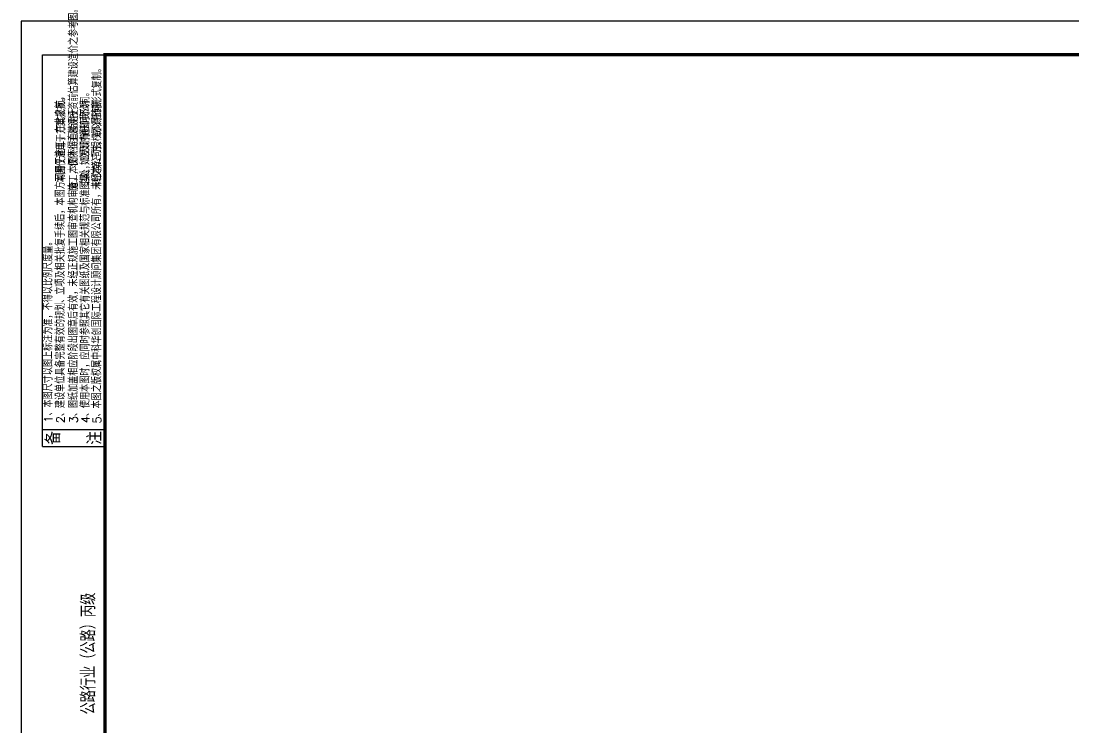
# Model space of a CAD drawing. Extents: x 4283 to 40403, y 1134 to 1764.
# Drawn here: x 5583 to 5804.6, y 1283.5 to 1432.4 of the extents above; entities that cross this region are included whole.
import ezdxf

# ---------------------------------------------------------------- set-up
doc = ezdxf.new("R2010")
doc.units = 0
for name, color, linetype in [('PUB_TEXT', 7, 'Continuous'), ('PUB_TITLE', 4, 'Continuous'), ('S-MODIFY', 4, 'Continuous'), ('华泽绵阳图框', 7, 'Continuous'), ('致远博图框', 7, 'Continuous')]:
    doc.layers.add(name, color=color, linetype=linetype)
doc.styles.add('-宋体', font='', dxfattribs={"width": 0.8})
doc.styles.add('_TCH_WINDOW', font='SIMPLEX', dxfattribs={"height": 3.5, "bigfont": 'GBCBIG'})
doc.styles.add('长仿宋', font='', dxfattribs={"width": 0.7, "height": 5})
doc.styles.get('-宋体').set_extended_font_data('SimSun')
doc.styles.get('长仿宋').set_extended_font_data('SimSun')

# ---------------------------------------------------------------- blocks, each defined once
blk = doc.blocks.new('BEIZHU')
at = {"layer": 'PUB_TEXT', "color": 7, "style": '_TCH_WINDOW'}
for s, p in [('施工，仅供业主建设投资前估算建设造价之参考图。', (-299297, -79000)), ('转交第三方，或以任何形式复制。', (-298802, -78889)), ('本图仅适用于方案报批。', (-299561, -78824)), ('之处，应及时通知我公司。', (-299054, -78885)), ('2、建设单位具备完整有效的规划、立项及相关批复手续后，本图方可用于施工，在此之前，', (-299576, -83890)), ('3、图纸加盖相应阶段出图章后有效，未经正规施工图审查机构审查，本图不得直接用于', (-299301, -83890)), ('4、使用本图时，应同时参照其它有关图纸及国家相关规范与标准图集，如发现有任何不明', (-299053, -83890)), ('5、本图之版权属中科华创国际工程设计顾问集团有限公司所有，未经本公司授权不得随意', (-298809, -83898)), ('1、本图尺寸以图上标注为准，不得以比例尺度量。', (-299834, -83879))]:
    blk.add_text(s, height=170.5, rotation=90, dxfattribs=at).set_placement(p)

msp = doc.modelspace()

# ---------------------------------------------------------------- linework, layer by layer
at = {"layer": 'PUB_TITLE', "color": 7}
for p, q in [((5587.44, 1342.82), (5587.44, 1425.25)), ((5587.44, 1425.25), (5600.63, 1425.25)), ((5587.44, 1346.35), (5600.63, 1346.35)), ((5587.44, 1342.82), (5600.63, 1342.82))]:
    msp.add_line(p, q, dxfattribs=at)
at = {"layer": 'PUB_TITLE'}
msp.add_lwpolyline([(5582.96, 1135.35), (6002.96, 1135.35), (6002.96, 1432.35), (5582.96, 1432.35)], close=True, dxfattribs=at)
at = {"layer": 'S-MODIFY'}
msp.add_lwpolyline([(5582.96, 1135.35), (6002.96, 1135.35), (6002.96, 1432.35), (5582.96, 1432.35)], close=True, dxfattribs=at)
at = {"layer": '华泽绵阳图框', "color": 7, "const_width": 0.707}
msp.add_lwpolyline([(5600.63, 1142.42), (5995.89, 1142.42), (5995.89, 1425.25), (5600.63, 1425.25)], close=True, dxfattribs=at)

# ---------------------------------------------------------------- block references
at = {"xscale": 0.009999999999990905, "yscale": 0.009999999999990905, "zscale": 0.009999999999990905}
msp.add_blockref('BEIZHU', (8587.89, 2186.61), dxfattribs=at)

# ---------------------------------------------------------------- texts
at = {"layer": 'PUB_TEXT', "color": 7, "style": '-宋体', "width": 0.8}
for s, p in [('备', (5590.92, 1343.15)), ('注', (5599.68, 1343.15))]:
    msp.add_text(s, height=2.66, rotation=90, dxfattribs=at).set_placement(p)
at = {"layer": '致远博图框', "style": '长仿宋', "width": 0.7}
msp.add_text('公路行业（公路）丙级', height=2.685, rotation=90, dxfattribs=at).set_placement((5598.34, 1286.38))

doc.saveas('drawing.dxf')
